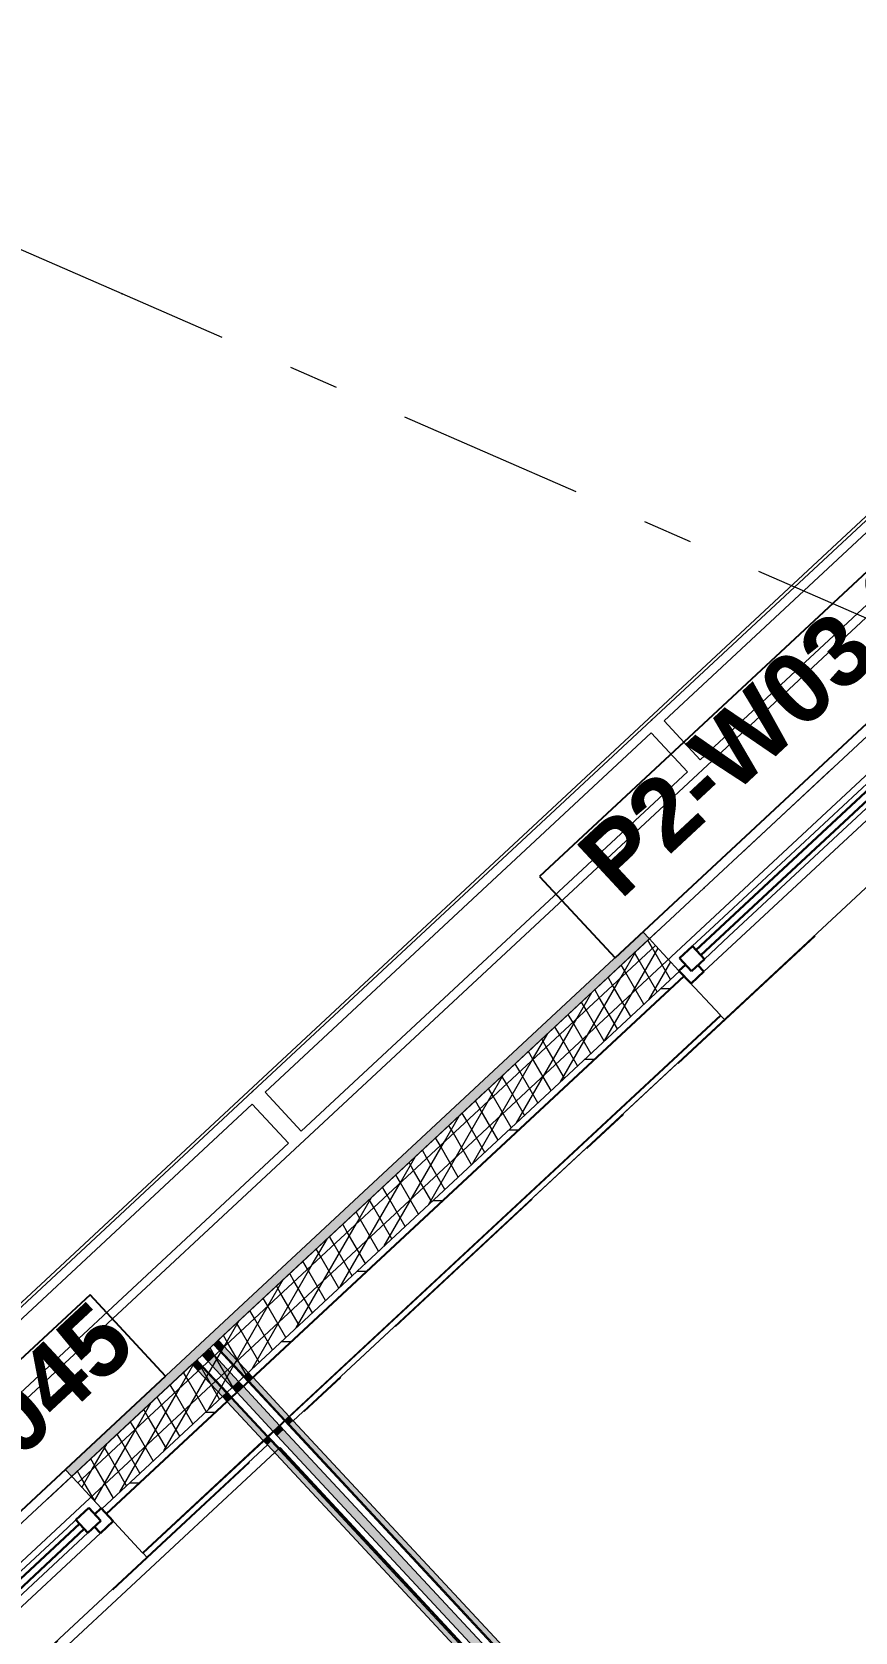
# Model space of a CAD drawing. Header units: millimetres. Extents: x -50172 to 90294, y -80883 to 25069.
# Drawn here: x -28785 to -26454, y -28022 to -23492 of the extents above; entities that cross this region are included whole.
import ezdxf
from ezdxf.enums import TextEntityAlignment as Align

# ---------------------------------------------------------------- set-up
doc = ezdxf.new("R2010")
doc.units = ezdxf.units.MM
doc.header["$MEASUREMENT"] = 0
doc.linetypes.add('Dot & Dashed', pattern=[670.277762, 352.777767, -176.388884, 0, -141.111112])
doc.linetypes.add('Double Dashed', pattern=[1093.611073, 529.166651, -211.666656, 141.111112, -211.666656])
for name, color, linetype in [('A-25-M_Curtain_Wall', 7, 'Continuous'), ('A-25-M_Wall_Ext', 7, 'Continuous'), ('New_A-05-M_Gross_Int_Circulation', 7, 'Continuous'), ('New_A-15-MG_Structural_Grid_Phase_2', 7, 'Continuous'), ('New_A-20-M_Floor_Slab', 7, 'Continuous'), ('New_A-25-M_Curtain_Wall', 7, 'Continuous'), ('New_A-25-M_Wall_Ext', 7, 'Continuous'), ('New_A-25-M_Wall_Int', 7, 'Continuous'), ('New_ArchiCAD Window Markers', 7, 'Continuous'), ('New_ArchiCAD Windows', 7, 'Continuous')]:
    doc.layers.add(name, color=color, linetype=linetype)
for name, color, linetype, lineweight, true_color in [('A-25-M_Curtain_Wall_Pen_No__69', 7, 'Continuous', 20, 0x606060), ('A-25-M_Wall_Ext_Pen_No__107', 7, 'Continuous', 15, 0xa6a6a6), ('New_A-05-M_Gross_Int_Circulation_Pen_No__74', 7, 'Continuous', 20, 0x606060), ('New_A-15-MG_Structural_Grid_Phase_2_Pen_No__222', 7, 'Continuous', 13, 0x65af33), ('New_A-25-M_Wall_Ext_Pen_No__107', 7, 'Continuous', 15, 0xa6a6a6), ('New_A-25-M_Wall_Int_Pen_No__107', 7, 'Continuous', 15, 0xa6a6a6), ('New_ArchiCAD Windows_Pen_No__23', 7, 'Continuous', 30, 0x2a2a2a)]:
    doc.layers.add(name, color=color, linetype=linetype, lineweight=lineweight, true_color=true_color)
for name, color, linetype, lineweight in [('A-25-M_Curtain_Wall_Pen_No__90', 8, 'Continuous', 20), ('A-25-M_Wall_Ext_Pen_No__87', 8, 'Continuous', 20), ('New_A-20-M_Floor_Slab_Pen_No__89', 8, 'Continuous', 20), ('New_A-25-M_Curtain_Wall_Pen_No__87', 8, 'Continuous', 20), ('New_A-25-M_Wall_Ext_Pen_No__1', 7, 'Continuous', 13), ('New_A-25-M_Wall_Int_Pen_No__1', 7, 'Continuous', 13), ('New_ArchiCAD Window Markers_Pen_No__1', 7, 'Continuous', 13), ('New_ArchiCAD Window Markers_Pen_No__5', 7, 'Continuous', 25), ('New_ArchiCAD Windows_Pen_No__1', 7, 'Continuous', 13), ('New_ArchiCAD Windows_Pen_No__101', 252, 'Continuous', 15), ('New_ArchiCAD Windows_Pen_No__3', 7, 'Continuous', 18), ('New_ArchiCAD Zone Stamps_Pen_No__6', 7, 'Continuous', 35)]:
    doc.layers.add(name, color=color, linetype=linetype, lineweight=lineweight)
doc.styles.add('GENERATED_STYLE_1', font='')
doc.styles.add('GENERATED_STYLE_3', font='')
doc.styles.add('GENERATED_STYLE_4', font='')
doc.styles.get('GENERATED_STYLE_1').set_extended_font_data('Arial', bold=True)
doc.styles.get('GENERATED_STYLE_3').set_extended_font_data('Arial')
doc.styles.get('GENERATED_STYLE_4').set_extended_font_data('Swis721 BT')
pattern_1 = [(60, (0, 0), (-43.30127, 25), []), (120, (0, 0), (43.30127, 25), [])]
pattern_2 = [(222.9401, (0, 0), (-117.9931, 126.7976), [0, -100]), (222.9401, (22.4, -97.46), (-117.9931, 126.7976), [0, -100])]

# ---------------------------------------------------------------- blocks, each defined once
blk = doc.blocks.new('Corridor 02-Third_INB 3152_2_1', base_point=(-27291.1, -30973.4))
at = {"layer": 'New_A-05-M_Gross_Int_Circulation_Pen_No__74', "linetype": 'Continuous'}
for p, q in [((-28082.1, -27499.9), (-29760.7, -29061.1)), ((-25292.6, -30497.4), (-28082.1, -27499.9))]:
    blk.add_line(p, q, dxfattribs=at)
at = {"layer": 'New_ArchiCAD Zone Stamps_Pen_No__6'}
for tag, height, style, p in [('ROOM_NAME', 250, 'GENERATED_STYLE_1', (-28123.9, -29413.8)), ('zoneNameLine2', 250, 'GENERATED_STYLE_1', (-28312.4, -29846)), ('ROOM_NUMBER', 200, 'GENERATED_STYLE_3', (-28500.8, -30266.7)), ('measuredAreaCode', 200, 'GENERATED_STYLE_3', (-28657.8, -30626.8)), ('ROOM_HOLES_PRM', 200, 'GENERATED_STYLE_3', (-28350.4, -30760.8)), ('DUMMY_649', 200, 'GENERATED_STYLE_3', (-27721.3, -31035.2)), ('DUMMY_650', 133.3, 'GENERATED_STYLE_3', (-27442, -31141.7))]:
    blk.add_attdef(tag, text='', height=height, rotation=336.4404, dxfattribs=dict(at, style=style)).set_placement(p, align=Align.TOP_LEFT)
blk = doc.blocks.new('Slab_3_1', base_point=(-21949.4, -20986.7))
at = {"layer": 'New_A-20-M_Floor_Slab_Pen_No__89', "linetype": 'Continuous', "flags": 128}
blk.add_lwpolyline([(-11116.4, -10905.7), (-21949.5, -20986.6), (-21949.4, -20986.7), (-35033.8, -33162.5), (-17609.3, -40760.4), (-18787.3, -43462.1), (-15131, -45056.4), (-14775, -44240), (-9869.7, -46379), (-11500.5, -50118.9), (-7078.3, -52047.2), (-5877, -49292.3), (-6005.4, -49236.4), (-8439.1, -48175.2), (-7170.1, -45265.1), (-4736.4, -46326.4), (-4347.2, -46496.1), (12486.7, -53836.5)], dxfattribs=at)
blk = doc.blocks.new('Curtain Wall_12_1')
at = {"layer": 'New_A-25-M_Curtain_Wall_Pen_No__87', "linetype": 'Continuous'}
for p, q in [((-27030.7, -25440.6), (-25901.1, -24389.5)), ((-28160.3, -26491.8), (-27030.7, -25440.6)), ((-29289.9, -27542.9), (-28160.3, -26491.8))]:
    blk.add_line(p, q, dxfattribs=at)
for p in [(-27030.7, -25440.6), (-28160.3, -26491.8)]:
    blk.add_point(p, dxfattribs=at)
blk = doc.blocks.new('*X683')
at = {"layer": 'New_A-25-M_Wall_Int_Pen_No__107', "linetype": 'Continuous'}
blk.add_hatch(color=256, dxfattribs=at).paths.add_polyline_path([(-28090.4, -27466.3), (-25326.8, -30436.1), (-25325.6, -30400.7), (-28072.1, -27449.3)])
blk = doc.blocks.new('Wall_162_1', base_point=(-28275.9, -27175.9))
at = {"layer": 'New_A-25-M_Wall_Int_Pen_No__107', "linetype": 'Continuous', "lineweight": 0, "true_color": 0x535353}
for points in [[(-28058.2, -27436.4), (-25324.6, -30373.9), (-25324.4, -30369.6), (-28056, -27434.3)], [(-28107.2, -27482), (-25328, -30468.6), (-25327.8, -30464.3), (-28105, -27480)]]:
    blk.add_hatch(color=251, dxfattribs=at).paths.add_polyline_path(points)
at = {"layer": 'New_A-25-M_Wall_Int_Pen_No__107', "linetype": 'Continuous'}
for points in [[(-28056, -27434.3), (-25324.4, -30369.6), (-25323.7, -30348.4), (-28045, -27424.1)], [(-28118.2, -27492.2), (-25328.8, -30489.8), (-25328, -30468.6), (-28107.2, -27482)]]:
    blk.add_hatch(color=256, dxfattribs=at).paths.add_polyline_path(points)
at = {"layer": 'New_A-25-M_Wall_Int_Pen_No__1', "linetype": 'Continuous'}
for p, q in [((-28058.2, -27436.4), (-25324.6, -30373.9)), ((-28056, -27434.3), (-25324.4, -30369.6)), ((-28107.2, -27482), (-25328, -30468.6)), ((-28105, -27480), (-25327.8, -30464.3)), ((-28090.4, -27466.3), (-25326.8, -30436.1)), ((-28072.1, -27449.3), (-25325.6, -30400.7))]:
    blk.add_line(p, q, dxfattribs=at)
at = {"layer": 'New_A-25-M_Wall_Int_Pen_No__1', "linetype": 'Continuous', "flags": 128}
for points in [[(-25323.7, -30348.4), (-28045, -27424.1)], [(-28118.2, -27492.2), (-25328.8, -30489.8)]]:
    blk.add_lwpolyline(points, dxfattribs=at)
at = {"layer": 'New_A-25-M_Wall_Int', "color": 250, "lineweight": 50, "true_color": 0x2a2a2a}
blk.add_blockref('*X683', (0, 0), dxfattribs=at)
blk = doc.blocks.new('Wall_216_1', base_point=(-28058.7, -26637.7))
at = {"layer": 'New_A-25-M_Curtain_Wall_Pen_No__87', "linetype": 'Continuous', "flags": 128}
for points in [[(-28160.9, -26527.9), (-29253.8, -27545)], [(-28058.7, -26637.7), (-28160.9, -26527.9)], [(-29151.7, -27654.8), (-28058.7, -26637.7)], [(-29253.8, -27545), (-29151.7, -27654.8)]]:
    blk.add_lwpolyline(points, dxfattribs=at)
blk = doc.blocks.new('Wall_217_1', base_point=(-26929.1, -25586.5))
at = {"layer": 'New_A-25-M_Curtain_Wall_Pen_No__87', "linetype": 'Continuous', "flags": 128}
for points in [[(-27031.3, -25476.7), (-28124.3, -26493.8)], [(-26929.1, -25586.5), (-27031.3, -25476.7)], [(-28022.1, -26603.6), (-26929.1, -25586.5)], [(-28124.3, -26493.8), (-28022.1, -26603.6)]]:
    blk.add_lwpolyline(points, dxfattribs=at)
blk = doc.blocks.new('Wall_262_1', base_point=(-26892.4, -25552.3))
at = {"layer": 'New_A-25-M_Curtain_Wall_Pen_No__87', "linetype": 'Continuous', "flags": 128}
for points in [[(-25902.4, -24426.2), (-26994.6, -25442.5)], [(-25800.2, -24536), (-25902.4, -24426.2)], [(-26892.4, -25552.3), (-25800.2, -24536)], [(-26994.6, -25442.5), (-26892.4, -25552.3)]]:
    blk.add_lwpolyline(points, dxfattribs=at)
blk = doc.blocks.new('*X988')
at = {"layer": 'A-25-M_Wall_Ext_Pen_No__107', "linetype": 'Continuous'}
blk.add_hatch(color=256, dxfattribs=at).paths.add_polyline_path([(-28285.9, -27256.2), (-28267.6, -27239.2), (-28284.6, -27220.9), (-28302.9, -27237.9)])
blk = doc.blocks.new('*X990')
at = {"layer": 'A-25-M_Wall_Ext_Pen_No__107', "linetype": 'Continuous'}
blk.add_hatch(color=256, dxfattribs=at).paths.add_polyline_path([(-28217.8, -27329.4), (-28199.5, -27312.4), (-28267.6, -27239.2), (-28285.9, -27256.2)])
blk = doc.blocks.new('*X992')
at = {"layer": 'A-25-M_Wall_Ext_Pen_No__107', "linetype": 'Continuous'}
blk.add_hatch(color=256, dxfattribs=at).paths.add_polyline_path([(-28205.5, -27342.6), (-28187.2, -27325.6), (-28199.5, -27312.4), (-28217.8, -27329.4)])
blk = doc.blocks.new('*X994')
at = {"layer": 'A-25-M_Wall_Ext_Pen_No__107', "linetype": 'Continuous'}
blk.add_hatch(color=256, dxfattribs=at).paths.add_polyline_path([(-28204.1, -27344.1), (-28185.8, -27327), (-28187.2, -27325.6), (-28205.5, -27342.6)])
blk = doc.blocks.new('*X996')
at = {"layer": 'A-25-M_Wall_Ext_Pen_No__107', "linetype": 'Continuous'}
blk.add_hatch(color=256, dxfattribs=at).paths.add_polyline_path([(-28102, -27453.9), (-28083.7, -27436.9), (-28185.8, -27327), (-28204.1, -27344.1)])
blk = doc.blocks.new('*X998')
at = {"layer": 'A-25-M_Wall_Ext_Pen_No__107', "linetype": 'Continuous'}
blk.add_hatch(color=256, dxfattribs=at).paths.add_polyline_path([(-28100.6, -27455.4), (-28082.3, -27438.3), (-28083.7, -27436.9), (-28102, -27453.9)])
blk = doc.blocks.new('*X1000')
at = {"layer": 'A-25-M_Wall_Ext_Pen_No__107', "linetype": 'Continuous'}
blk.add_hatch(color=256, dxfattribs=at).paths.add_polyline_path([(-28090.4, -27466.3), (-28072.1, -27449.3), (-28082.3, -27438.3), (-28100.6, -27455.4)])
blk = doc.blocks.new('Wall_419_1', base_point=(-34937.8, -33412.1))
at = {"layer": 'New_A-25-M_Wall_Ext_Pen_No__107', "linetype": 'Continuous', "lineweight": 0, "true_color": 0x535353}
for points in [[(-28253.7, -27226.3), (-28251.5, -27224.2), (-28268.5, -27205.9), (-28270.7, -27208)], [(-28302.7, -27271.9), (-28300.5, -27269.9), (-28317.6, -27251.6), (-28319.8, -27253.6)], [(-28185.6, -27299.5), (-28183.4, -27297.4), (-28251.5, -27224.2), (-28253.7, -27226.3)], [(-28234.6, -27345.1), (-28232.4, -27343.1), (-28300.5, -27269.9), (-28302.7, -27271.9)], [(-28173.3, -27312.6), (-28171.1, -27310.6), (-28183.4, -27297.4), (-28185.6, -27299.5)], [(-28171.9, -27314.1), (-28169.7, -27312.1), (-28171.1, -27310.6), (-28173.3, -27312.6)], [(-28069.7, -27423.9), (-28067.5, -27421.9), (-28169.7, -27312.1), (-28171.9, -27314.1)], [(-28222.3, -27358.3), (-28220.1, -27356.2), (-28232.4, -27343.1), (-28234.6, -27345.1)], [(-28221, -27359.7), (-28218.8, -27357.7), (-28220.1, -27356.2), (-28222.3, -27358.3)], [(-28118.8, -27469.6), (-28116.6, -27467.5), (-28218.8, -27357.7), (-28221, -27359.7)], [(-28068.4, -27425.4), (-28066.2, -27423.3), (-28067.5, -27421.9), (-28069.7, -27423.9)], [(-28058.2, -27436.4), (-28056, -27434.3), (-28066.2, -27423.3), (-28068.4, -27425.4)], [(-28117.4, -27471), (-28115.2, -27469), (-28116.6, -27467.5), (-28118.8, -27469.6)], [(-28107.2, -27482), (-28105, -27480), (-28115.2, -27469), (-28117.4, -27471)]]:
    blk.add_hatch(color=251, dxfattribs=at).paths.add_polyline_path(points)
at = {"layer": 'New_A-25-M_Wall_Ext_Pen_No__107', "linetype": 'Continuous'}
for points in [[(-28251.5, -27224.2), (-28240.5, -27214), (-28257.5, -27195.7), (-28268.5, -27205.9)], [(-28183.4, -27297.4), (-28172.4, -27287.2), (-28240.5, -27214), (-28251.5, -27224.2)], [(-28313.7, -27282.1), (-28302.7, -27271.9), (-28319.8, -27253.6), (-28330.7, -27263.8)], [(-28245.6, -27355.3), (-28234.6, -27345.1), (-28302.7, -27271.9), (-28313.7, -27282.1)], [(-28171.1, -27310.6), (-28160.1, -27300.4), (-28172.4, -27287.2), (-28183.4, -27297.4)], [(-28169.7, -27312.1), (-28158.8, -27301.8), (-28160.1, -27300.4), (-28171.1, -27310.6)], [(-28067.5, -27421.9), (-28056.6, -27411.7), (-28158.8, -27301.8), (-28169.7, -27312.1)], [(-28233.3, -27368.5), (-28222.3, -27358.3), (-28234.6, -27345.1), (-28245.6, -27355.3)], [(-28232, -27370), (-28221, -27359.7), (-28222.3, -27358.3), (-28233.3, -27368.5)], [(-28129.8, -27479.8), (-28118.8, -27469.6), (-28221, -27359.7), (-28232, -27370)], [(-28066.2, -27423.3), (-28055.2, -27413.1), (-28056.6, -27411.7), (-28067.5, -27421.9)], [(-28056, -27434.3), (-28045, -27424.1), (-28055.2, -27413.1), (-28066.2, -27423.3)], [(-28128.4, -27481.2), (-28117.4, -27471), (-28118.8, -27469.6), (-28129.8, -27479.8)], [(-28118.2, -27492.2), (-28107.2, -27482), (-28117.4, -27471), (-28128.4, -27481.2)]]:
    blk.add_hatch(color=256, dxfattribs=at).paths.add_polyline_path(points)
at = {"layer": 'A-25-M_Wall_Ext_Pen_No__87', "linetype": 'Continuous', "flags": 128}
for points in [[(-25357.6, -24497.1), (-28257.5, -27195.7)], [(-28045, -27424.1), (-25145, -24725.5)], [(-28330.7, -27263.8), (-31365.2, -30087.6)], [(-31053.4, -30223.6), (-28118.2, -27492.2)]]:
    blk.add_lwpolyline(points, dxfattribs=at)
at = {"layer": 'New_A-25-M_Wall_Ext_Pen_No__1', "linetype": 'Continuous'}
for p, q in [((-28267.6, -27239.2), (-28284.6, -27220.9)), ((-28253.7, -27226.3), (-28270.7, -27208)), ((-28251.5, -27224.2), (-28268.5, -27205.9)), ((-28240.5, -27214), (-28257.5, -27195.7)), ((-28172.4, -27287.2), (-28240.5, -27214)), ((-28330.7, -27263.8), (-28313.7, -27282.1)), ((-28319.8, -27253.6), (-28302.7, -27271.9)), ((-28300.5, -27269.9), (-28317.6, -27251.6)), ((-28285.9, -27256.2), (-28302.9, -27237.9)), ((-28217.8, -27329.4), (-28285.9, -27256.2)), ((-28199.5, -27312.4), (-28267.6, -27239.2)), ((-28185.6, -27299.5), (-28253.7, -27226.3)), ((-28183.4, -27297.4), (-28251.5, -27224.2)), ((-28313.7, -27282.1), (-28245.6, -27355.3)), ((-28302.7, -27271.9), (-28234.6, -27345.1)), ((-28232.4, -27343.1), (-28300.5, -27269.9)), ((-28187.2, -27325.6), (-28199.5, -27312.4)), ((-28173.3, -27312.6), (-28185.6, -27299.5)), ((-28171.1, -27310.6), (-28183.4, -27297.4)), ((-28171.9, -27314.1), (-28173.3, -27312.6)), ((-28160.1, -27300.4), (-28172.4, -27287.2)), ((-28169.7, -27312.1), (-28171.1, -27310.6)), ((-28067.5, -27421.9), (-28169.7, -27312.1)), ((-28158.8, -27301.8), (-28160.1, -27300.4)), ((-28056.6, -27411.7), (-28158.8, -27301.8)), ((-28245.6, -27355.3), (-28233.3, -27368.5)), ((-28234.6, -27345.1), (-28222.3, -27358.3)), ((-28220.1, -27356.2), (-28232.4, -27343.1)), ((-28222.3, -27358.3), (-28221, -27359.7)), ((-28218.8, -27357.7), (-28220.1, -27356.2)), ((-28116.6, -27467.5), (-28218.8, -27357.7)), ((-28205.5, -27342.6), (-28217.8, -27329.4)), ((-28204.1, -27344.1), (-28205.5, -27342.6)), ((-28102, -27453.9), (-28204.1, -27344.1)), ((-28185.8, -27327), (-28187.2, -27325.6)), ((-28083.7, -27436.9), (-28185.8, -27327)), ((-28069.7, -27423.9), (-28171.9, -27314.1)), ((-28233.3, -27368.5), (-28232, -27370)), ((-28232, -27370), (-28129.8, -27479.8)), ((-28221, -27359.7), (-28118.8, -27469.6)), ((-28082.3, -27438.3), (-28083.7, -27436.9)), ((-28072.1, -27449.3), (-28082.3, -27438.3)), ((-28068.4, -27425.4), (-28069.7, -27423.9)), ((-28058.2, -27436.4), (-28068.4, -27425.4)), ((-28066.2, -27423.3), (-28067.5, -27421.9)), ((-28056, -27434.3), (-28066.2, -27423.3)), ((-28055.2, -27413.1), (-28056.6, -27411.7)), ((-28045, -27424.1), (-28055.2, -27413.1)), ((-28129.8, -27479.8), (-28128.4, -27481.2)), ((-28128.4, -27481.2), (-28118.2, -27492.2)), ((-28118.8, -27469.6), (-28117.4, -27471)), ((-28117.4, -27471), (-28107.2, -27482)), ((-28115.2, -27469), (-28116.6, -27467.5)), ((-28105, -27480), (-28115.2, -27469)), ((-28100.6, -27455.4), (-28102, -27453.9)), ((-28090.4, -27466.3), (-28100.6, -27455.4))]:
    blk.add_line(p, q, dxfattribs=at)
at = {"layer": 'A-25-M_Wall_Ext', "color": 250, "lineweight": 50, "true_color": 0x2a2a2a}
for name in ['*X988', '*X990', '*X992', '*X994', '*X996', '*X998', '*X1000']:
    blk.add_blockref(name, (0, 0), dxfattribs=at)
blk = doc.blocks.new('Standard grid marker_23')
at = {"layer": 'New_A-15-MG_Structural_Grid_Phase_2_Pen_No__222', "linetype": 'Double Dashed'}
blk.add_line((2642.7, 0), (48997.9, 0), dxfattribs=at)
at = {"layer": 'New_A-15-MG_Structural_Grid_Phase_2_Pen_No__222', "style": 'GENERATED_STYLE_4'}
blk.add_attdef('AC_MarkerText_1', text='', height=350, rotation=113.5, dxfattribs=at).set_placement((-500, -1294.1), align=Align.MIDDLE_CENTER)
blk = doc.blocks.new('Beam_5_1', base_point=(-34630.1, -33125.7))
at = {"layer": 'A-25-M_Curtain_Wall_Pen_No__69', "linetype": 'Dot & Dashed'}
blk.add_line((-34630.1, -33125.7), (-10910.7, -11053.4), dxfattribs=at)
at = {"layer": 'A-25-M_Curtain_Wall_Pen_No__90', "linetype": 'Continuous'}
for p, q in [((-34942.9, -32791.2), (-11222.7, -10718.1)), ((-34575.8, -33183.7), (-10856.6, -11111.5))]:
    blk.add_line(p, q, dxfattribs=at)
blk = doc.blocks.new('*X1228')
at = {"layer": 'New_A-25-M_Wall_Ext_Pen_No__107', "linetype": 'Continuous'}
blk.add_hatch(color=256, dxfattribs=at).paths.add_polyline_path([(-28090.4, -27466.3), (-28072.1, -27449.3), (-28082.3, -27438.3), (-28100.6, -27455.4)])
blk = doc.blocks.new('Window 19_13')
at = {"layer": 'New_ArchiCAD Windows_Pen_No__1', "linetype": 'Continuous'}
for p, q in [((-450, 123), (-450, 150)), ((450, 150), (450, 123)), ((-450, 98), (-450, 123)), ((-450, 0), (-450, 98)), ((450, 123), (450, 98)), ((450, 98), (450, 0)), ((450, 0), (450, -2)), ((-450, -2), (-450, 0)), ((-450, -20), (-450, -2)), ((-450, -22), (-450, -20)), ((-450, -172), (-450, -22)), ((450, -2), (450, -20)), ((450, -20), (450, -22)), ((450, -22), (450, -172)), ((-450, -174), (-450, -172)), ((-450, -189), (-450, -174)), ((450, -172), (450, -174)), ((450, -174), (450, -189))]:
    blk.add_line(p, q, dxfattribs=at)
at = {"layer": 'New_ArchiCAD Windows_Pen_No__101', "linetype": 'Continuous'}
for p, q in [((-342, 25), (-373.9, 25)), ((375, 25), (-290.9, 25)), ((375, -25), (-279.9, -25)), ((-400, -50), (400, -50))]:
    blk.add_line(p, q, dxfattribs=at)
at = {"layer": 'New_ArchiCAD Windows_Pen_No__23', "linetype": 'Continuous'}
for p, q in [((-450, -50), (-450, 0)), ((-450, 0), (-425, 0)), ((-425, -25), (-425, 25)), ((-425, 25), (-375, 25)), ((-375, 25), (-375, -25)), ((-375, 10), (375, 10)), ((375, -25), (375, 25)), ((375, 25), (425, 25)), ((425, 25), (425, -25)), ((425, 0), (450, 0)), ((450, 0), (450, -50)), ((-375, -25), (-425, -25)), ((-400, -25), (-400, -50)), ((375, -10), (-375, -10)), ((425, -25), (375, -25)), ((400, -50), (400, -25)), ((-400, -50), (-450, -50)), ((450, -50), (400, -50))]:
    blk.add_line(p, q, dxfattribs=at)
at = {"layer": 'New_ArchiCAD Windows_Pen_No__3', "linetype": 'Continuous'}
for p, q in [((-375, 25), (-373.9, 25)), ((-342, 25), (-290.9, 25)), ((-375, -25), (-279.9, -25))]:
    blk.add_line(p, q, dxfattribs=at)
blk = doc.blocks.new('Window Stamp 18_14')
at = {"layer": 'New_ArchiCAD Window Markers_Pen_No__5', "linetype": 'Continuous'}
for p, q in [((557.4, -339), (-1119.7, -339)), ((-1119.7, -339), (-1119.7, -653.3)), ((557.4, -339), (-1119.7, -339)), ((557.4, -653.3), (557.4, -339)), ((-1119.7, -653.3), (557.4, -653.3))]:
    blk.add_line(p, q, dxfattribs=at)
at = {"layer": 'New_ArchiCAD Window Markers_Pen_No__1', "style": 'GENERATED_STYLE_1'}
blk.add_attdef('AC_WIDO_ID', text='', height=200, rotation=180, dxfattribs=at).set_placement((481.2, -273.8), align=Align.BOTTOM_LEFT)
blk = doc.blocks.new('Window 19_14')
at = {"layer": 'New_ArchiCAD Windows_Pen_No__1', "linetype": 'Continuous'}
for p, q in [((-450, 150), (-450, 123)), ((450, 123), (450, 150)), ((-450, 123), (-450, 98)), ((-450, 98), (-450, 0)), ((450, 98), (450, 123)), ((450, 0), (450, 98)), ((-450, 0), (-450, -2)), ((-450, -2), (-450, -20)), ((-450, -20), (-450, -22)), ((-450, -22), (-450, -172)), ((450, -2), (450, 0)), ((450, -20), (450, -2)), ((450, -22), (450, -20)), ((450, -172), (450, -22)), ((-450, -172), (-450, -174)), ((-450, -174), (-450, -189)), ((450, -174), (450, -172)), ((450, -189), (450, -174))]:
    blk.add_line(p, q, dxfattribs=at)
at = {"layer": 'New_ArchiCAD Windows_Pen_No__101', "linetype": 'Continuous'}
for p, q in [((-342, 25), (-373.9, 25)), ((375, 25), (-290.9, 25)), ((375, -25), (-279.9, -25)), ((-400, -50), (400, -50))]:
    blk.add_line(p, q, dxfattribs=at)
at = {"layer": 'New_ArchiCAD Windows_Pen_No__23', "linetype": 'Continuous'}
for p, q in [((-425, 25), (-425, -25)), ((-375, 25), (-425, 25)), ((-375, -25), (-375, 25)), ((375, 10), (-375, 10)), ((375, 25), (375, -25)), ((425, 25), (375, 25)), ((425, -25), (425, 25)), ((-450, 0), (-450, -50)), ((-425, 0), (-450, 0)), ((-425, -25), (-375, -25)), ((-400, -50), (-400, -25)), ((-375, -10), (375, -10)), ((375, -25), (425, -25)), ((400, -25), (400, -50)), ((450, 0), (425, 0)), ((450, -50), (450, 0)), ((-450, -50), (-400, -50)), ((400, -50), (450, -50))]:
    blk.add_line(p, q, dxfattribs=at)
at = {"layer": 'New_ArchiCAD Windows_Pen_No__3', "linetype": 'Continuous'}
for p, q in [((-375, 25), (-373.9, 25)), ((-342, 25), (-290.9, 25)), ((-375, -25), (-279.9, -25))]:
    blk.add_line(p, q, dxfattribs=at)
blk = doc.blocks.new('Window Stamp 18_9')
at = {"layer": 'New_ArchiCAD Window Markers_Pen_No__5', "linetype": 'Continuous'}
for p, q in [((838.5, -339), (-838.5, -339)), ((-838.5, -339), (-838.5, -653.3)), ((838.5, -339), (-838.5, -339)), ((838.5, -653.3), (838.5, -339)), ((-838.5, -653.3), (838.5, -653.3))]:
    blk.add_line(p, q, dxfattribs=at)
at = {"layer": 'New_ArchiCAD Window Markers_Pen_No__1', "style": 'GENERATED_STYLE_1'}
blk.add_attdef('AC_WIDO_ID', text='', height=200, rotation=180, dxfattribs=at).set_placement((762.3, -273.8), align=Align.BOTTOM_LEFT)
blk = doc.blocks.new('Wall_481_1', base_point=(-10929.1, -11033.6))
at = {"layer": 'New_A-25-M_Wall_Ext_Pen_No__107', "linetype": 'Continuous'}
for points in [[(-27055, -26039.8), (-28690.6, -27561.8), (-28672.2, -27581.6), (-27036.7, -26059.6)], [(-28056, -27434.3), (-28045, -27424.1), (-28055.2, -27413.1), (-28066.2, -27423.3)], [(-28118.2, -27492.2), (-28107.2, -27482), (-28117.4, -27471), (-28128.4, -27481.2)]]:
    blk.add_hatch(color=256, dxfattribs=at).paths.add_polyline_path(points)
h = blk.add_hatch(dxfattribs=at)
h.set_pattern_fill('Batt_Insulation_0001', color=256, style=0, pattern_type=2)
h.set_pattern_definition(pattern_1)
h.paths.add_polyline_path([(-27036.7, -26059.6), (-28672.2, -27581.6), (-28655.2, -27599.9), (-27019.6, -26077.9)])
h = blk.add_hatch(dxfattribs=at)
h.set_pattern_fill('Batt_Insulation_0001', color=256, style=0, pattern_type=2)
h.set_pattern_definition(pattern_1)
h.paths.add_polyline_path([(-27019.6, -26077.9), (-28655.2, -27599.9), (-28587.1, -27673.1), (-26951.5, -26151.1)])
h = blk.add_hatch(dxfattribs=at)
h.set_pattern_fill('Plywood_0001', color=256, style=0, pattern_type=2)
h.set_pattern_definition([(0, (0, 0), (0, 200), [])])
h.paths.add_polyline_path([(-26951.5, -26151.1), (-28587.1, -27673.1), (-28574.8, -27686.3), (-26939.2, -26164.3)])
at = {"layer": 'New_A-25-M_Wall_Ext_Pen_No__107', "linetype": 'Continuous', "lineweight": 0, "true_color": 0x535353}
for points in [[(-26939.2, -26164.3), (-28574.8, -27686.3), (-28573.5, -27687.8), (-26937.9, -26165.7)], [(-28115.2, -27469), (-26834.3, -26277), (-26835.7, -26275.5), (-28116.6, -27467.5)], [(-28058.2, -27436.4), (-28056, -27434.3), (-28066.2, -27423.3), (-28068.4, -27425.4)], [(-28118.8, -27469.6), (-28471.3, -27797.6), (-28469.9, -27799), (-28117.4, -27471)], [(-28117.4, -27471), (-28115.2, -27469), (-28116.6, -27467.5), (-28118.8, -27469.6)], [(-28107.2, -27482), (-28105, -27480), (-28115.2, -27469), (-28117.4, -27471)]]:
    blk.add_hatch(color=251, dxfattribs=at).paths.add_polyline_path(points)
at = {"layer": 'New_A-25-M_Wall_Ext_Pen_No__107', "linetype": 'Continuous'}
h = blk.add_hatch(dxfattribs=at)
h.set_pattern_fill('Plaster_0001', color=256, style=0, pattern_type=2)
h.set_pattern_definition(pattern_2)
h.paths.add_polyline_path([(-28045, -27424.1), (-26824.1, -26288), (-26834.3, -26277), (-28055.2, -27413.1)])
h = blk.add_hatch(dxfattribs=at)
h.set_pattern_fill('Plaster_0001', color=256, style=0, pattern_type=2)
h.set_pattern_definition(pattern_2)
h.paths.add_polyline_path([(-28128.4, -27481.2), (-28469.9, -27799), (-28459.7, -27810), (-28118.2, -27492.2)])
at = {"layer": 'New_A-25-M_Wall_Ext_Pen_No__1', "linetype": 'Continuous'}
for p, q in [((-27036.7, -26059.6), (-28672.2, -27581.6)), ((-27019.6, -26077.9), (-28655.2, -27599.9)), ((-26951.5, -26151.1), (-28587.1, -27673.1)), ((-26939.2, -26164.3), (-28574.8, -27686.3)), ((-26937.9, -26165.7), (-28573.5, -27687.8)), ((-26835.7, -26275.5), (-28116.6, -27467.5)), ((-26834.3, -26277), (-28055.2, -27413.1)), ((-28082.3, -27438.3), (-28100.6, -27455.4)), ((-28068.4, -27425.4), (-28082.3, -27438.3)), ((-28072.1, -27449.3), (-28082.3, -27438.3)), ((-28058.2, -27436.4), (-28068.4, -27425.4)), ((-28055.2, -27413.1), (-28066.2, -27423.3)), ((-28056, -27434.3), (-28066.2, -27423.3)), ((-28045, -27424.1), (-28055.2, -27413.1)), ((-28118.8, -27469.6), (-28471.3, -27797.6)), ((-28128.4, -27481.2), (-28469.9, -27799)), ((-28117.4, -27471), (-28128.4, -27481.2)), ((-28128.4, -27481.2), (-28118.2, -27492.2)), ((-28116.6, -27467.5), (-28118.8, -27469.6)), ((-28117.4, -27471), (-28107.2, -27482)), ((-28100.6, -27455.4), (-28115.2, -27469)), ((-28105, -27480), (-28115.2, -27469)), ((-28090.4, -27466.3), (-28100.6, -27455.4))]:
    blk.add_line(p, q, dxfattribs=at)
at = {"layer": 'New_A-25-M_Wall_Ext_Pen_No__1', "linetype": 'Continuous', "flags": 128}
for points in [[(-27055, -26039.8), (-28690.6, -27561.8)], [(-28045, -27424.1), (-26824.1, -26288)], [(-28459.7, -27810), (-28118.2, -27492.2)]]:
    blk.add_lwpolyline(points, dxfattribs=at)
at = {"layer": 'New_A-25-M_Wall_Ext', "color": 250, "lineweight": 50, "true_color": 0x2a2a2a}
blk.add_blockref('*X1228', (0, 0), dxfattribs=at)
at = {"layer": 'New_ArchiCAD Window Markers'}
ref = blk.add_blockref('Window Stamp 18_14', (-26494.7, -25981.4), dxfattribs=dict(at, rotation=222.9401050489002))
ref.add_attrib('AC_WIDO_ID', 'P2-W03.046', dxfattribs={"layer": 'New_ArchiCAD Window Markers_Pen_No__1', "color": 7, "height": 200, "rotation": 42.9401, "style": 'GENERATED_STYLE_1'}).set_placement((-27077.9, -25995.9), align=Align.BOTTOM_LEFT)
ref = blk.add_blockref('Window Stamp 18_9', (-28789.1, -28116.6), dxfattribs=dict(at, rotation=222.9401050489002))
ref.add_attrib('AC_WIDO_ID', 'P2-W03.045', dxfattribs={"layer": 'New_ArchiCAD Window Markers_Pen_No__1', "color": 7, "height": 200, "rotation": 42.9401, "style": 'GENERATED_STYLE_1'}).set_placement((-29578.1, -28322.5), align=Align.BOTTOM_LEFT)
at = {"layer": 'New_ArchiCAD Windows', "color": 251, "linetype": 'Continuous', "lineweight": 20, "true_color": 0x606060, "zscale": 1000, "rotation": 42.94010504890028}
blk.add_blockref('Window 19_13', (-26623.4, -25843.1), dxfattribs=at)
at = {"layer": 'New_ArchiCAD Windows', "color": 251, "linetype": 'Continuous', "lineweight": 20, "true_color": 0x606060, "xscale": -1, "zscale": 1000, "rotation": 42.94010504890028}
blk.add_blockref('Window 19_14', (-28917.9, -27978.2), dxfattribs=at)
blk = doc.blocks.new('Standard grid marker_33')
at = {"layer": 'New_A-15-MG_Structural_Grid_Phase_2_Pen_No__222', "linetype": 'Double Dashed'}
for p, q in [((705.1, 0), (54601, 0)), ((54601, 0), (55306.1, 0))]:
    blk.add_line(p, q, dxfattribs=at)
blk.add_point((54601, 0), dxfattribs=at)
blk.add_point((54601, 0), dxfattribs=at)
at = {"layer": 'New_A-15-MG_Structural_Grid_Phase_2_Pen_No__222', "style": 'GENERATED_STYLE_4'}
for tag, p in [('AC_MarkerText_1_0', (-500, 43.4)), ('AC_MarkerText_1_1', (55806.1, 43.4))]:
    blk.add_attdef(tag, text='', height=350, rotation=180, dxfattribs=at).set_placement(p, align=Align.MIDDLE_CENTER)

msp = doc.modelspace()

# ---------------------------------------------------------------- block references
at = {"layer": 'A-25-M_Curtain_Wall', "color": 8, "lineweight": 20}
msp.add_blockref('Beam_5_1', (-34630.1, -33125.7), dxfattribs=at)
at = {"layer": 'A-25-M_Wall_Ext', "color": 250, "lineweight": 50, "true_color": 0x2a2a2a}
msp.add_blockref('Wall_419_1', (-34937.8, -33412.1), dxfattribs=at)
at = {"layer": 'New_A-05-M_Gross_Int_Circulation', "linetype": 'Continuous'}
msp.add_blockref('Corridor 02-Third_INB 3152_2_1', (-27291.1, -30973.4), dxfattribs=at)
at = {"layer": 'New_A-15-MG_Structural_Grid_Phase_2', "color": 8, "linetype": 'Continuous', "lineweight": 15, "zscale": 1000}
for name, p, rotation in [('Standard grid marker_23', (3387.7, 1823.7), 222.9404146370858), ('Standard grid marker_33', (21520.4, -46057.9), 156.4404115839929)]:
    msp.add_blockref(name, p, dxfattribs=dict(at, rotation=rotation))
at = {"layer": 'New_A-20-M_Floor_Slab', "color": 8, "linetype": 'Continuous', "lineweight": 20}
msp.add_blockref('Slab_3_1', (-21949.4, -20986.7), dxfattribs=at)
at = {"layer": 'New_A-25-M_Curtain_Wall', "linetype": 'Continuous', "lineweight": 0}
msp.add_blockref('Curtain Wall_12_1', (0, 0), dxfattribs=at)
at = {"layer": 'New_A-25-M_Curtain_Wall', "color": 250, "lineweight": 50, "true_color": 0x2a2a2a}
for name, p in [('Wall_262_1', (-26892.4, -25552.3)), ('Wall_217_1', (-26929.1, -25586.5)), ('Wall_216_1', (-28058.7, -26637.7))]:
    msp.add_blockref(name, p, dxfattribs=at)
at = {"layer": 'New_A-25-M_Wall_Ext', "color": 250, "lineweight": 50, "true_color": 0x2a2a2a}
msp.add_blockref('Wall_481_1', (-10929.1, -11033.6), dxfattribs=at)
at = {"layer": 'New_A-25-M_Wall_Int', "color": 250, "lineweight": 50, "true_color": 0x2a2a2a}
msp.add_blockref('Wall_162_1', (-28275.9, -27175.9), dxfattribs=at)

doc.saveas('drawing.dxf')
